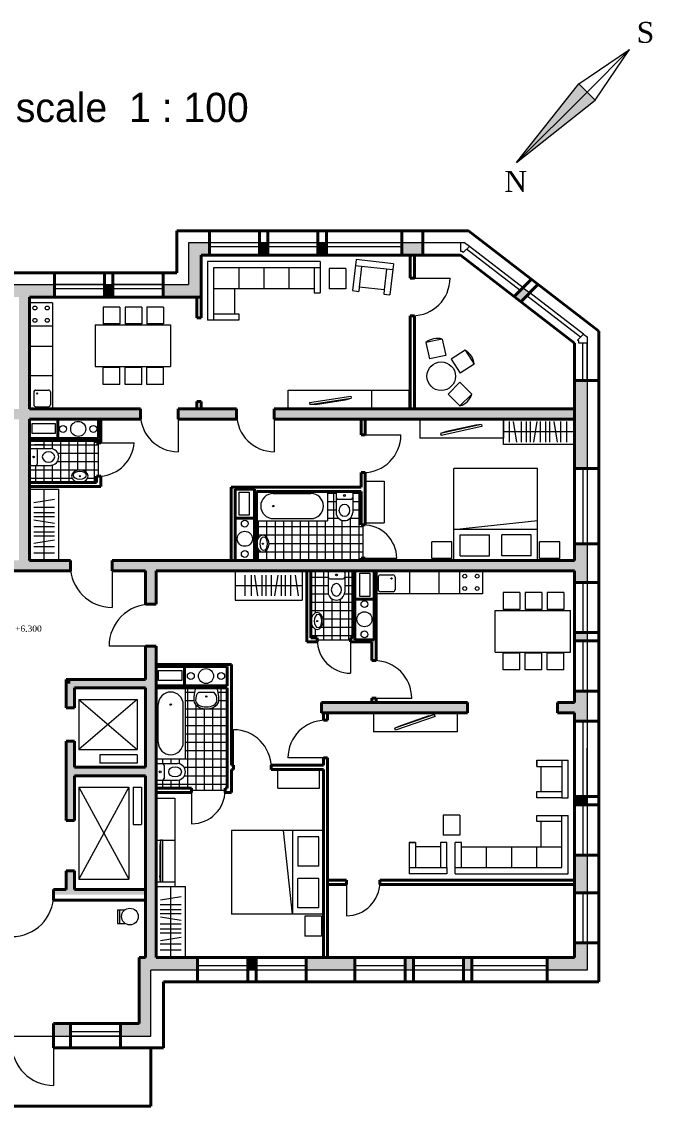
# Model space of a CAD drawing. Header units: millimetres. Extents: x 145836 to 266027, y 108786 to 206069.
# Drawn here: x 217978 to 233049, y 147151 to 173098 of the extents above; entities that cross this region are included whole.
import ezdxf

# ---------------------------------------------------------------- set-up
doc = ezdxf.new("R2010")
doc.units = ezdxf.units.MM
doc.layers.get('0').update_dxf_attribs({"color": 250})
doc.styles.get("Standard").update_dxf_attribs({"font": 'arial.ttf'})

msp = doc.modelspace()

# ---------------------------------------------------------------- hatches: boundary and pattern name
at = {"lineweight": 13}
for points in [[(229801, 169727), (231490, 171416), (231295, 171611)], [(231685, 171221), (231490, 171416), (229801, 169727)]]:
    msp.add_hatch(color=251, dxfattribs=at).paths.add_polyline_path(points)
at = {"lineweight": 20}
for points in [[(222265, 167511), (222465, 167511), (222465, 167711), (222458, 167711), (222458, 167811), (221965, 167811), (221965, 166811), (221358, 166811), (221358, 166711), (221358, 166511), (222265, 166511)], [(223858, 167811), (223658, 167811), (223658, 167711), (223658, 167511), (223858, 167511)], [(225265, 167811), (225058, 167811), (225058, 167711), (225058, 167511), (225265, 167511)], [(227565, 167811), (227065, 167811), (227065, 167711), (227065, 167511), (227565, 167511)], [(220158, 166811), (219958, 166811), (219958, 166711), (219958, 166511), (220158, 166511)], [(230119, 166613), (229960, 166735), (229748, 166523), (229907, 166400)], [(219140, 160086), (218040, 160086), (218040, 159961), (219140, 159961)], [(219140, 157361), (219040, 157361), (219040, 157261), (219140, 157261)], [(231490, 154561), (231390, 154561), (231190, 154561), (231190, 154361), (231490, 154361)], [(231490, 153161), (231390, 153161), (231190, 153161), (231190, 152261), (231490, 152261)], [(221065, 150411), (221065, 152211), (220940, 152211), (220940, 150711), (220785, 150711), (220785, 149131), (220340, 149131), (220340, 148831), (220785, 148831), (221065, 148831)], [(222180, 150711), (221190, 150711), (221190, 152211), (221065, 152211), (221065, 150411), (222180, 150411), (222180, 150511)], [(231490, 151061), (231390, 151061), (231190, 151061), (231190, 150711), (230540, 150711), (230540, 150411), (231490, 150411)], [(223580, 150711), (223380, 150711), (223380, 150411), (223580, 150411), (223580, 150511)], [(225940, 150711), (224780, 150711), (224780, 150411), (225940, 150411), (225940, 150511)], [(219140, 149131), (218740, 149131), (218740, 148831), (219140, 148831), (219140, 148931)]]:
    msp.add_hatch(color=256, dxfattribs=at).paths.add_polyline_path(points)
h = msp.add_hatch(color=256, dxfattribs=at)
h.paths.add_polyline_path([(218040, 166811), (217322, 166811), (217322, 166711), (217315, 166711), (217315, 166511), (217915, 166511), (217915, 163836), (217699, 163836), (217699, 163711), (218040, 163711)])
h.paths.add_polyline_path([(216122, 166811), (215922, 166811), (215922, 166711), (215922, 166511), (216122, 166511)])
h = msp.add_hatch(color=256, dxfattribs=at)
h.paths.add_polyline_path([(218765, 166711), (218758, 166711), (218758, 166811), (218040, 166811), (218040, 163711), (218381, 163711), (218381, 163836), (218165, 163836), (218165, 165011), (218165, 166511), (218765, 166511)])
h.paths.add_polyline_path([(218589, 163836), (218381, 163836), (218381, 163711), (218589, 163711)])
h.paths.add_polyline_path([(220815, 163836), (218589, 163836), (218589, 163711), (220815, 163711)])
h.paths.add_polyline_path([(220815, 163711), (218589, 163711), (218589, 163586), (220815, 163586)])
h.paths.add_polyline_path([(218589, 163711), (218381, 163711), (218381, 163586), (218589, 163586)])
h = msp.add_hatch(color=256, dxfattribs=at)
h.paths.add_polyline_path([(231490, 164511), (231390, 164511), (231190, 164511), (231190, 163711), (231490, 163711)])
h.paths.add_polyline_path([(231490, 163711), (231190, 163711), (231190, 163586), (231190, 162411), (231490, 162411)])
h.paths.add_polyline_path([(231190, 163711), (224015, 163711), (224015, 163586), (231190, 163586)])
h.paths.add_polyline_path([(231190, 163836), (224015, 163836), (224015, 163711), (231190, 163711)])
h.paths.add_polyline_path([(223115, 163836), (221715, 163836), (221715, 163711), (223115, 163711)])
h.paths.add_polyline_path([(223115, 163711), (221715, 163711), (221715, 163586), (223115, 163586)])
h = msp.add_hatch(color=256, dxfattribs=at)
h.paths.add_polyline_path([(218165, 163126), (218165, 163586), (218381, 163586), (218381, 163711), (218040, 163711), (218040, 160086), (219140, 160086), (219140, 160211), (218165, 160211), (218165, 161911), (218165, 162411), (218165, 162539, -0.017084), (218165, 162544), (218165, 162826, -0.017084), (218165, 162831)])
h.paths.add_polyline_path([(218040, 163711), (217699, 163711), (217699, 163586), (217915, 163586), (217915, 163126), (217915, 162831, -0.017084), (217915, 162826), (217915, 162544, -0.017084), (217915, 162539), (217915, 162076), (217915, 160211), (217565, 160211), (217215, 160211), (216315, 160211), (216315, 160086), (218040, 160086)])
h.paths.add_polyline_path([(218040, 160086), (216315, 160086), (216315, 159961), (217215, 159961), (218040, 159961)])
h.paths.add_polyline_path([(217699, 163711), (217491, 163711), (217491, 163586), (217699, 163586)])
h.paths.add_polyline_path([(217491, 163711), (215265, 163711), (215265, 163586), (217491, 163586)])
h.paths.add_polyline_path([(217491, 163836), (215265, 163836), (215265, 163711), (217491, 163711)])
h.paths.add_polyline_path([(217699, 163836), (217491, 163836), (217491, 163711), (217699, 163711)])
h = msp.add_hatch(color=256, dxfattribs=at)
h.paths.add_polyline_path([(231490, 160611), (231390, 160611), (231190, 160611), (231190, 160211), (223590, 160211), (220140, 160211), (220140, 160086), (231490, 160086)])
h.paths.add_polyline_path([(231490, 160086), (220140, 160086), (220140, 159961), (220940, 159961), (220940, 159161), (221190, 159161), (221190, 159211), (221190, 159961), (225353, 159961, -0.017084), (225357, 159961), (225640, 159961, -0.017084), (225644, 159961), (225890, 159961), (225940, 159961), (226450, 159961), (231190, 159961), (231190, 159686), (231490, 159686)])
h = msp.add_hatch(color=256, dxfattribs=at)
h.paths.add_polyline_path([(228636, 156811), (228236, 156811), (225140, 156811), (225140, 156561), (228636, 156561)])
h.paths.add_polyline_path([(231490, 157086), (231390, 157086), (231190, 157086), (231190, 156811), (230786, 156811), (230786, 156561), (231190, 156561), (231190, 156361), (231490, 156361)])
h.paths.add_polyline_path([(231490, 158486), (231390, 158486), (231190, 158486), (231190, 158286), (231490, 158286)])
h = msp.add_hatch(color=256, dxfattribs=at)
h.paths.add_polyline_path([(221065, 158161), (220940, 158161), (220940, 157361), (219290, 157361), (219190, 157361), (219140, 157361), (219140, 157261), (221065, 157261)])
h.paths.add_polyline_path([(221190, 158161), (221065, 158161), (221065, 157261), (221190, 157261)])
h = msp.add_hatch(color=256, dxfattribs=at)
h.paths.add_polyline_path([(221190, 155007, -0.017084), (221190, 155011), (221190, 155294, -0.017084), (221190, 155299), (221190, 156461), (221190, 157161), (221190, 157261), (221065, 157261), (221065, 152211), (221190, 152211)])
h.paths.add_polyline_path([(221065, 157261), (219140, 157261), (219140, 156686), (219240, 156686), (219240, 157161), (220940, 157161), (220940, 155671), (221065, 155671)])
h.paths.add_polyline_path([(219140, 157261), (219040, 157261), (219040, 156686), (219140, 156686)])
h = msp.add_hatch(color=256, dxfattribs=at)
h.paths.add_polyline_path([(221065, 155671), (220940, 155671), (220940, 155261), (219240, 155261), (219240, 155671), (219140, 155671), (219140, 153986), (219240, 153986), (219240, 155061), (220940, 155061), (220940, 152311), (220940, 152211), (221065, 152211)])
h.paths.add_polyline_path([(219140, 155671), (219040, 155671), (219040, 153986), (219140, 153986)])
h.paths.add_polyline_path([(219140, 155886), (219040, 155886), (219040, 155671), (219140, 155671)])
h.paths.add_polyline_path([(219240, 155886), (219140, 155886), (219140, 155671), (219240, 155671)])
h = msp.add_hatch(color=256, dxfattribs=at)
h.paths.add_polyline_path([(220940, 152336), (219240, 152336), (219240, 152786), (219140, 152786), (219140, 152211), (220940, 152211)])
h.paths.add_polyline_path([(219140, 152786), (219040, 152786), (219040, 152336), (218740, 152336), (218740, 152211), (219140, 152211)])
h = msp.add_hatch(color=256, dxfattribs=at)
h.paths.add_polyline_path([(228740, 150711), (228540, 150711), (228540, 150411), (228740, 150411), (228740, 150511)])
h.paths.add_polyline_path([(227340, 150711), (227140, 150711), (227140, 150411), (227340, 150411), (227340, 150511)])

# ---------------------------------------------------------------- linework, layer by layer
at = {"lineweight": 13}
for p, q in [((231295, 171611), (232504, 172430)), ((231685, 171221), (232504, 172430)), ((229801, 169727), (231295, 171611)), ((229801, 169727), (231685, 171221)), ((227315, 166964), (228215, 166964)), ((218715, 166376), (218165, 166376)), ((218715, 166376), (218715, 163836)), ((220324, 166270), (219924, 166270)), ((219924, 166270), (219924, 165870)), ((220324, 166270), (220324, 165870)), ((220847, 166270), (220447, 166270)), ((220447, 166270), (220447, 165870)), ((220847, 166270), (220847, 165870)), ((221370, 166270), (220970, 166270)), ((220970, 166270), (220970, 165870)), ((221370, 166270), (221370, 165870)), ((218165, 165826), (218715, 165826)), ((219733, 165846), (219733, 164846)), ((219733, 165846), (221533, 165846)), ((220324, 165870), (219924, 165870)), ((220847, 165870), (220447, 165870)), ((221370, 165870), (220970, 165870)), ((221533, 165846), (221533, 164846)), ((218165, 165333), (218715, 165333)), ((228029, 165505), (227638, 165422)), ((227638, 165422), (227721, 165030)), ((228029, 165505), (228112, 165113)), ((228112, 165113), (227721, 165030)), ((228576, 165240), (228239, 165024)), ((228239, 165024), (228455, 164688)), ((228576, 165240), (228792, 164904)), ((219733, 164846), (221533, 164846)), ((219924, 164422), (219924, 164822)), ((220324, 164822), (219924, 164822)), ((220324, 164422), (220324, 164822)), ((220447, 164422), (220447, 164822)), ((220847, 164822), (220447, 164822)), ((220847, 164422), (220847, 164822)), ((220970, 164422), (220970, 164822)), ((221370, 164822), (220970, 164822)), ((221370, 164422), (221370, 164822)), ((228792, 164904), (228455, 164688)), ((218165, 164636), (218715, 164636)), ((218315, 164286), (218619, 164286)), ((220324, 164422), (219924, 164422)), ((220847, 164422), (220447, 164422)), ((221370, 164422), (220970, 164422)), ((228452, 164474), (228170, 164191)), ((228735, 164191), (228452, 164474)), ((218265, 164236), (218265, 163936)), ((218665, 164240), (218665, 163936)), ((228453, 163908), (228170, 164191)), ((228735, 164191), (228453, 163908)), ((218315, 163886), (218615, 163886)), ((221715, 163711), (221715, 162811)), ((224015, 163711), (224015, 162811)), ((226140, 163211), (227040, 163211)), ((218165, 162976), (219815, 162976)), ((218515, 162885), (218515, 163076)), ((218715, 162879), (218715, 163076)), ((218915, 162076), (218915, 163076)), ((219115, 162076), (219115, 163076)), ((219315, 162372), (219315, 163076)), ((219515, 162326), (219515, 163076)), ((219715, 162076), (219715, 163076)), ((219815, 162226), (219815, 163026)), ((218842, 162776), (219815, 162776)), ((218315, 162076), (218315, 162485)), ((218515, 162076), (218515, 162485)), ((218715, 162076), (218715, 162491)), ((218833, 162576), (219815, 162576)), ((218165, 162376), (219815, 162376)), ((218165, 162176), (219176, 162176)), ((219554, 162176), (219765, 162176)), ((218441, 161976), (219865, 161976)), ((219315, 162076), (219315, 162081)), ((219515, 162076), (219515, 162127)), ((223590, 161861), (223590, 161161)), ((225290, 161861), (225290, 161161)), ((225490, 161811), (225290, 161811)), ((225440, 160211), (225440, 161861)), ((226090, 161811), (225890, 161811)), ((226040, 160211), (226040, 161861)), ((225490, 161611), (225290, 161611)), ((225490, 161411), (225290, 161411)), ((226090, 161611), (225890, 161611)), ((226090, 161411), (225890, 161411)), ((223640, 160761), (223640, 161161)), ((223840, 160761), (223840, 161161)), ((224040, 160211), (224040, 161161)), ((224240, 160211), (224240, 161161)), ((224440, 160211), (224440, 161161)), ((224640, 160211), (224640, 161161)), ((224840, 160211), (224840, 161161)), ((225040, 160211), (225040, 161161)), ((225240, 160211), (225240, 161161)), ((225558, 161211), (225290, 161211)), ((225640, 160211), (225640, 161168)), ((226090, 161211), (225822, 161211)), ((225840, 160211), (225840, 161230)), ((226140, 161011), (223590, 161011)), ((226140, 160261), (226140, 161061)), ((226140, 160811), (223590, 160811)), ((226140, 160611), (223890, 160611)), ((226140, 160411), (223590, 160411)), ((223640, 160211), (223640, 160462)), ((223840, 160211), (223840, 160462)), ((220140, 160086), (220140, 159086)), ((224990, 159961), (224990, 158950)), ((225190, 159961), (225190, 158311)), ((225790, 159961), (225790, 158311)), ((226850, 159861), (226550, 159861)), ((227250, 159961), (227250, 159411)), ((227946, 159961), (227946, 159411)), ((228440, 159961), (228440, 159411)), ((228440, 159961), (228440, 159411)), ((228440, 159961), (228440, 159411)), ((228990, 159961), (228990, 159411)), ((224890, 159811), (225299, 159811)), ((224890, 159611), (225299, 159611)), ((225699, 159811), (225890, 159811)), ((225699, 159611), (225890, 159611)), ((226500, 159811), (226500, 159511)), ((226900, 159811), (226900, 159507)), ((231290, 159686), (231390, 159686)), ((231390, 159686), (231490, 159686)), ((224890, 159411), (225305, 159411)), ((225692, 159411), (225890, 159411)), ((228990, 159411), (226450, 159411)), ((226854, 159461), (226550, 159461)), ((229886, 159439), (229486, 159439)), ((229486, 159439), (229486, 159039)), ((229886, 159439), (229886, 159039)), ((230410, 159439), (230010, 159439)), ((230010, 159439), (230010, 159039)), ((230410, 159439), (230410, 159039)), ((230933, 159439), (230533, 159439)), ((230533, 159439), (230533, 159039)), ((230933, 159439), (230933, 159039)), ((224890, 159211), (225890, 159211)), ((225390, 159294), (225390, 158311)), ((225590, 159284), (225590, 158311)), ((224890, 159011), (225890, 159011)), ((224890, 158811), (224895, 158811)), ((225185, 158811), (225890, 158811)), ((229295, 158014), (229295, 159014)), ((229295, 159014), (231095, 159014)), ((229886, 159039), (229486, 159039)), ((230410, 159039), (230010, 159039)), ((230933, 159039), (230533, 159039)), ((231095, 158014), (231095, 159014)), ((224890, 158611), (224941, 158611)), ((224990, 158573), (224990, 158361)), ((225139, 158611), (225890, 158611)), ((224890, 158411), (225890, 158411)), ((225040, 158311), (225840, 158311)), ((221065, 158161), (220065, 158161)), ((229295, 158014), (231095, 158014)), ((229486, 157590), (229486, 157990)), ((229886, 157990), (229486, 157990)), ((229886, 157590), (229886, 157990)), ((230010, 157590), (230010, 157990)), ((230410, 157990), (230010, 157990)), ((230410, 157590), (230410, 157990)), ((230533, 157590), (230533, 157990)), ((230933, 157990), (230533, 157990)), ((230933, 157590), (230933, 157990)), ((229886, 157590), (229486, 157590)), ((230410, 157590), (230010, 157590)), ((230933, 157590), (230533, 157590)), ((221890, 157061), (222109, 157061)), ((221940, 157161), (221940, 155910)), ((222671, 157061), (222890, 157061)), ((222740, 157161), (222740, 154711)), ((221890, 156861), (222090, 156861)), ((222140, 156751), (222140, 154711)), ((222690, 156861), (222890, 156861)), ((226400, 156913), (227300, 156913)), ((221890, 156661), (222890, 156661)), ((221890, 156461), (222890, 156461)), ((222340, 156664), (222340, 154711)), ((222540, 156688), (222540, 154711)), ((221890, 156261), (222890, 156261)), ((221890, 156061), (222890, 156061)), ((223041, 155261), (223041, 156161)), ((221890, 155861), (222890, 155861)), ((221940, 155910), (221940, 154761)), ((221190, 155461), (222890, 155461)), ((221340, 155461), (221340, 155353)), ((221540, 155461), (221540, 155353)), ((221740, 155461), (221740, 155347)), ((221890, 155661), (222890, 155661)), ((225240, 155486), (224340, 155486)), ((221858, 155261), (222890, 155261)), ((221340, 154953), (221340, 154761)), ((221540, 154953), (221540, 154761)), ((221740, 154959), (221740, 154761)), ((221867, 155061), (222890, 155061)), ((221190, 154861), (222890, 154861)), ((222039, 154711), (222839, 154711)), ((220267, 151854), (220449, 151854)), ((220267, 151854), (220267, 151528)), ((220313, 151854), (220313, 151528)), ((220267, 151528), (220449, 151528)), ((228540, 150611), (228540, 150511)), ((228540, 150511), (228540, 150411)), ((231490, 150411), (221065, 150411)), ((218740, 148651), (218740, 147651))]:
    msp.add_line(p, q, dxfattribs=at)
at = {"lineweight": 20}
for p, q in [((231490, 171416), (232504, 172430)), ((231685, 171221), (231295, 171611)), ((229801, 169727), (231490, 171416)), ((221965, 167811), (221965, 166811)), ((228563, 167811), (221965, 167811)), ((228563, 167811), (228465, 167811)), ((228563, 167811), (228465, 167811)), ((228563, 167811), (228465, 167811)), ((228465, 167811), (228465, 167611)), ((228536, 167582), (228677, 167724)), ((228677, 167724), (228563, 167811)), ((222415, 167361), (222415, 165961)), ((225115, 167361), (222415, 167361)), ((225115, 167361), (225115, 166611)), ((225968, 167409), (225884, 166664)), ((226862, 167309), (225968, 167409)), ((228465, 167611), (228498, 167611)), ((228498, 167611), (228536, 167582)), ((222565, 167211), (222565, 166711)), ((223165, 167211), (222565, 167211)), ((223165, 167211), (223165, 166711)), ((223765, 167211), (223165, 167211)), ((223765, 167211), (223765, 166711)), ((224365, 167211), (223765, 167211)), ((224365, 167211), (224365, 166711)), ((224965, 167211), (224365, 167211)), ((224965, 167211), (224965, 166711)), ((225115, 167211), (224965, 167211)), ((225724, 167191), (225324, 167191)), ((225324, 167191), (225324, 166711)), ((225724, 167191), (225724, 166711)), ((226696, 167177), (225951, 167260)), ((226100, 167243), (226045, 166746)), ((226696, 167177), (226641, 166680)), ((226845, 167160), (226696, 167177)), ((226862, 167309), (226779, 166564)), ((215495, 166811), (221965, 166811)), ((223165, 166711), (222565, 166711)), ((222565, 166711), (222565, 165961)), ((223065, 166711), (223065, 166111)), ((223765, 166711), (223165, 166711)), ((224365, 166711), (223765, 166711)), ((224965, 166711), (224365, 166711)), ((224965, 166711), (224965, 166611)), ((224965, 166611), (225115, 166611)), ((225724, 166711), (225324, 166711)), ((225884, 166664), (226033, 166647)), ((226045, 166746), (226033, 166647)), ((226641, 166680), (226045, 166746)), ((226641, 166680), (226630, 166580)), ((226630, 166580), (226779, 166564)), ((229819, 166593), (229960, 166735)), ((229960, 166735), (230119, 166613)), ((229977, 166471), (230119, 166613)), ((222565, 166111), (223065, 166111)), ((223065, 166111), (223165, 166111)), ((223165, 166111), (223165, 165961)), ((223165, 165961), (222415, 165961)), ((231261, 165482), (231402, 165624)), ((231402, 165624), (231490, 165556)), ((231490, 165556), (231490, 157586)), ((231490, 165556), (231490, 165411)), ((231490, 165556), (231490, 165411)), ((231490, 165556), (231490, 165411)), ((231290, 165460), (231261, 165482)), ((231290, 165411), (231290, 165460)), ((231490, 165411), (231290, 165411)), ((224349, 163836), (224349, 164286)), ((224349, 164286), (227242, 164286)), ((226349, 163836), (226349, 164286)), ((227242, 163836), (227242, 164286)), ((224855, 163986), (225843, 164142)), ((224855, 163986), (224863, 163937)), ((224863, 163937), (225851, 164093)), ((224999, 163944), (225708, 164055)), ((225708, 164055), (225851, 164093)), ((225843, 164142), (225851, 164093)), ((224999, 163944), (224863, 163937)), ((218225, 163249), (218225, 163489)), ((218225, 163489), (218776, 163489)), ((218776, 163489), (218776, 163249)), ((227490, 163586), (227490, 163136)), ((228967, 163464), (227991, 163247)), ((228967, 163464), (228832, 163449)), ((228967, 163464), (228978, 163416)), ((229490, 162986), (229490, 163586)), ((229490, 163586), (229490, 163136)), ((229636, 163036), (229636, 163536)), ((229808, 163040), (229729, 163533)), ((229920, 163036), (229920, 163536)), ((230043, 163036), (230043, 163536)), ((230138, 163036), (230138, 163536)), ((230217, 163040), (230298, 163533)), ((230381, 163036), (230381, 163536)), ((230505, 163036), (230505, 163536)), ((230599, 163036), (230599, 163536)), ((230781, 163040), (230701, 163533)), ((230860, 163036), (230860, 163536)), ((231009, 163286), (231009, 163536)), ((218776, 163249), (218225, 163249)), ((228132, 163293), (227991, 163247)), ((227991, 163247), (228002, 163198)), ((228978, 163416), (228002, 163198)), ((228832, 163449), (228132, 163293)), ((231190, 163286), (229490, 163286)), ((231009, 163036), (231009, 163286)), ((218527, 162976), (218287, 162976)), ((219815, 163026), (220415, 163026)), ((219865, 163026), (220665, 163026)), ((228490, 163136), (227490, 163136)), ((229490, 163136), (228490, 163136)), ((231190, 162986), (229490, 162986)), ((218203, 162885), (218674, 162885)), ((218356, 162529), (218356, 162841)), ((218203, 162485), (218674, 162485)), ((230307, 162411), (228307, 162411)), ((228307, 160211), (228307, 162411)), ((230307, 160211), (230307, 162411)), ((218165, 160211), (218165, 161911)), ((218165, 161911), (218515, 161911)), ((218515, 160211), (218515, 161911)), ((218515, 161911), (218865, 161911)), ((218865, 160211), (218865, 161911)), ((226190, 162110), (226640, 162110)), ((226640, 162110), (226640, 161110)), ((218268, 161593), (218762, 161673)), ((223178, 161295), (223178, 161846)), ((223178, 161846), (223418, 161846)), ((223418, 161846), (223418, 161295)), ((223990, 161811), (224890, 161811)), ((225490, 161824), (225490, 161353)), ((225846, 161670), (225534, 161670)), ((225890, 161824), (225890, 161353)), ((218265, 161482), (218765, 161482)), ((218265, 161358), (218765, 161358)), ((218265, 161264), (218765, 161264)), ((218268, 161184), (218762, 161103)), ((223418, 161295), (223178, 161295)), ((223590, 161161), (225290, 161161)), ((223990, 161211), (224890, 161211)), ((228307, 160949), (230307, 161165)), ((218265, 161020), (218765, 161020)), ((218265, 160896), (218765, 160896)), ((226190, 161110), (226640, 161110)), ((230307, 160949), (228307, 160949)), ((218265, 160802), (218765, 160802)), ((218268, 160621), (218762, 160700)), ((223540, 160721), (223540, 160211)), ((223590, 160671), (223590, 160211)), ((228257, 160657), (227777, 160657)), ((227777, 160257), (227777, 160657)), ((228257, 160257), (228257, 160657)), ((228457, 160323), (228457, 160823)), ((228457, 160823), (229157, 160823)), ((229157, 160323), (229157, 160823)), ((230157, 160823), (229457, 160823)), ((229457, 160323), (229457, 160823)), ((230157, 160323), (230157, 160823)), ((230837, 160657), (230357, 160657)), ((230357, 160257), (230357, 160657)), ((230837, 160257), (230837, 160657)), ((218265, 160541), (218765, 160541)), ((218265, 160392), (218515, 160392)), ((218515, 160392), (218765, 160392)), ((218165, 160211), (218515, 160211)), ((218515, 160211), (218865, 160211)), ((223590, 160211), (225290, 160211)), ((223590, 160211), (225290, 160211)), ((226140, 160261), (226940, 160261)), ((228257, 160257), (227777, 160257)), ((228457, 160323), (229157, 160323)), ((230157, 160323), (229457, 160323)), ((230837, 160257), (230357, 160257)), ((223078, 159961), (223078, 159261)), ((223309, 159861), (223309, 159611)), ((223458, 159861), (223458, 159361)), ((223538, 159858), (223617, 159365)), ((223719, 159861), (223719, 159361)), ((223813, 159861), (223813, 159361)), ((223937, 159861), (223937, 159361)), ((224101, 159858), (224020, 159365)), ((224181, 159861), (224181, 159361)), ((224275, 159861), (224275, 159361)), ((224399, 159861), (224399, 159361)), ((224510, 159858), (224589, 159365)), ((224678, 159961), (224678, 159261)), ((225299, 159924), (225299, 159453)), ((225699, 159924), (225699, 159453)), ((226062, 159351), (226062, 159902)), ((226062, 159902), (226302, 159902)), ((226302, 159902), (226302, 159351)), ((223078, 159611), (224678, 159611)), ((223309, 159611), (223309, 159361)), ((225342, 159770), (225655, 159770)), ((231490, 159686), (231290, 159686)), ((226302, 159351), (226062, 159351)), ((221190, 159161), (221190, 159211)), ((223078, 159261), (224678, 159261)), ((225840, 158311), (225840, 157511)), ((231490, 158486), (231290, 158486)), ((231290, 158486), (231490, 158486)), ((231490, 158286), (231290, 158286)), ((231490, 158286), (231290, 158286)), ((231490, 158486), (231490, 158286)), ((221190, 157461), (221190, 158161)), ((221190, 157411), (221190, 158161)), ((221190, 157724), (221700, 157724)), ((221250, 157336), (221250, 157576)), ((221250, 157576), (221801, 157576)), ((221801, 157576), (221801, 157336)), ((231490, 157586), (231490, 150411)), ((221801, 157336), (221250, 157336)), ((221890, 155461), (221890, 157161)), ((222210, 157061), (222570, 157061)), ((219340, 156886), (219340, 155686)), ((219340, 156886), (220740, 156886)), ((219340, 156886), (220740, 155686)), ((220740, 156886), (219340, 155686)), ((220740, 156886), (220740, 155686)), ((221240, 155861), (221240, 156761)), ((221840, 155861), (221840, 156761)), ((226386, 156561), (226386, 156111)), ((227841, 156527), (226898, 156195)), ((227857, 156480), (226914, 156147)), ((227708, 156496), (227032, 156257)), ((227708, 156496), (227841, 156527)), ((227857, 156480), (227841, 156527)), ((228386, 156561), (228386, 156111)), ((227032, 156257), (226898, 156195)), ((228386, 156111), (226386, 156111)), ((226914, 156147), (226898, 156195)), ((219340, 155686), (220740, 155686)), ((220740, 155561), (219844, 155561)), ((219844, 155561), (219844, 155361)), ((220740, 155561), (220740, 155461)), ((220740, 155461), (220740, 155361)), ((230290, 155282), (230290, 155432)), ((230290, 155432), (230890, 155432)), ((230290, 155432), (230290, 155282)), ((230890, 155432), (230890, 154532)), ((230890, 155432), (231040, 155432)), ((231040, 154532), (231040, 155432)), ((220740, 155361), (219844, 155361)), ((221228, 155353), (221699, 155353)), ((221381, 155309), (221381, 154997)), ((224099, 154761), (224099, 155211)), ((225099, 154761), (225099, 155211)), ((230290, 155282), (230890, 155282)), ((230391, 154682), (230391, 155282)), ((221228, 154953), (221699, 154953)), ((219340, 154786), (219340, 152586)), ((219340, 154786), (220540, 154786)), ((219340, 154786), (220540, 152586)), ((220540, 154786), (219340, 152586)), ((220540, 154786), (220540, 152586)), ((220640, 154786), (220740, 154786)), ((220640, 154786), (220640, 153891)), ((220740, 154786), (220840, 154786)), ((220840, 154786), (220840, 153891)), ((221190, 154761), (221640, 154761)), ((222039, 154711), (222039, 153911)), ((224099, 154761), (225099, 154761)), ((230290, 154532), (230290, 154682)), ((230290, 154682), (230890, 154682)), ((221190, 154520), (221640, 154520)), ((221640, 154520), (221640, 152411)), ((230890, 154532), (230290, 154532)), ((230890, 154532), (231040, 154532)), ((231490, 154361), (231290, 154361)), ((231490, 154361), (231290, 154361)), ((220640, 153891), (220840, 153891)), ((228452, 154115), (228052, 154115)), ((228052, 154115), (228052, 153635)), ((228452, 154115), (228452, 153635)), ((230290, 153961), (230290, 154111)), ((230290, 154111), (231040, 154111)), ((230390, 153961), (230290, 153961)), ((230390, 153361), (230390, 153961)), ((230890, 153961), (230390, 153961)), ((230890, 153361), (230890, 154111)), ((231040, 152711), (231040, 154111)), ((225190, 153750), (222990, 153750)), ((222990, 153750), (222990, 151750)), ((224452, 151750), (224237, 153750)), ((224452, 153750), (224452, 151750)), ((228452, 153635), (228052, 153635)), ((221190, 153520), (221640, 153520)), ((221291, 153516), (221277, 153381)), ((221277, 153381), (221277, 152664)), ((221341, 153516), (221291, 153516)), ((221291, 153516), (221291, 152516)), ((221341, 153516), (221341, 152516)), ((221341, 153516), (221341, 152516)), ((225078, 153600), (224578, 153600)), ((224578, 153600), (224578, 152900)), ((225078, 152900), (225078, 153600)), ((227391, 153461), (227241, 153461)), ((227241, 153461), (227241, 152861)), ((227241, 153461), (227391, 153461)), ((227391, 153461), (227391, 152861)), ((227991, 153361), (227391, 153361)), ((228141, 153461), (227991, 153461)), ((227991, 153461), (227991, 152861)), ((228141, 152861), (228141, 153461)), ((228340, 152711), (228340, 153461)), ((228490, 153461), (228340, 153461)), ((228490, 153361), (228490, 153461)), ((228490, 152861), (228490, 153361)), ((228490, 153361), (229090, 153361)), ((229090, 152861), (229090, 153361)), ((229090, 153361), (229690, 153361)), ((229690, 152861), (229690, 153361)), ((229690, 153361), (230290, 153361)), ((230290, 152861), (230290, 153361)), ((230290, 153361), (230890, 153361)), ((230890, 152861), (230890, 153361)), ((225078, 152900), (224578, 152900)), ((227241, 152861), (228141, 152861)), ((227241, 152861), (227241, 152711)), ((228141, 152861), (228141, 152711)), ((228340, 152861), (228490, 152861)), ((228490, 152861), (229090, 152861)), ((229090, 152861), (229690, 152861)), ((229690, 152861), (230290, 152861)), ((230290, 152861), (230890, 152861)), ((219340, 152586), (220540, 152586)), ((221291, 152516), (221277, 152664)), ((224578, 151900), (224578, 152600)), ((225078, 152600), (224578, 152600)), ((225078, 151900), (225078, 152600)), ((228141, 152711), (227241, 152711)), ((228340, 152711), (231040, 152711)), ((221190, 152520), (221640, 152520)), ((221190, 152411), (221540, 152411)), ((221341, 152516), (221291, 152516)), ((221540, 150711), (221540, 152411)), ((221540, 152411), (221890, 152411)), ((221890, 150711), (221890, 152411)), ((225740, 152511), (225740, 151711)), ((221293, 152093), (221787, 152173)), ((221290, 151982), (221790, 151982)), ((221290, 151858), (221790, 151858)), ((225078, 151900), (224578, 151900)), ((221290, 151764), (221790, 151764)), ((221293, 151684), (221787, 151603)), ((225190, 151750), (222990, 151750)), ((225145, 151700), (224745, 151700)), ((224745, 151700), (224745, 151220)), ((225145, 151700), (225145, 151220)), ((221290, 151520), (221790, 151520)), ((221290, 151396), (221790, 151396)), ((221290, 151302), (221790, 151302)), ((221290, 151041), (221790, 151041)), ((221293, 151121), (221787, 151200)), ((225145, 151220), (224745, 151220)), ((221290, 150892), (221540, 150892)), ((221540, 150892), (221790, 150892)), ((227140, 150411), (227140, 150611)), ((227140, 150411), (227140, 150611)), ((227340, 150411), (227340, 150611)), ((227340, 150611), (227340, 150411)), ((228540, 150411), (228540, 150611)), ((228740, 150611), (228740, 150411)), ((228740, 150611), (228740, 150411)), ((221065, 148831), (221065, 150411)), ((227340, 150411), (227140, 150411)), ((228740, 150411), (228540, 150411)), ((214390, 148831), (220785, 148831)), ((220785, 148831), (221065, 148831))]:
    msp.add_line(p, q, dxfattribs=at)
at = {"lineweight": 40}
for p, q in [((228655, 168091), (221685, 168091)), ((221685, 168091), (221685, 167091)), ((222465, 167511), (222465, 168091)), ((223658, 168091), (223658, 167511)), ((223858, 167511), (223858, 168091)), ((225058, 168091), (225058, 167511)), ((225265, 167511), (225265, 168091)), ((227065, 167511), (227065, 168091)), ((227565, 167511), (227565, 168091)), ((228655, 168091), (231770, 165691)), ((222265, 166511), (222265, 167511)), ((228465, 167511), (222265, 167511)), ((227265, 166964), (227265, 167511)), ((227365, 166964), (227365, 167511)), ((231190, 165411), (228465, 167511)), ((221685, 167091), (214395, 167091)), ((218765, 166511), (218765, 167091)), ((219958, 167091), (219958, 166511)), ((220158, 166511), (220158, 167091)), ((221358, 167091), (221358, 166511)), ((227365, 166964), (227265, 166964)), ((229748, 166523), (230158, 166933)), ((229907, 166400), (230317, 166811)), ((218165, 165011), (218165, 166511)), ((222265, 166511), (218165, 166511)), ((222165, 166011), (222165, 166511)), ((222265, 166011), (222265, 166511)), ((227265, 163836), (227265, 166064)), ((227365, 166064), (227265, 166064)), ((227365, 163836), (227365, 166064)), ((222165, 166011), (222265, 166011)), ((231770, 159961), (231770, 165691)), ((231190, 163586), (231190, 165411)), ((218165, 163836), (218165, 165011)), ((231190, 164511), (231770, 164511)), ((222165, 163836), (222165, 164011)), ((222165, 164011), (222265, 164011)), ((222265, 163836), (222265, 164011)), ((218165, 163836), (220815, 163836)), ((220815, 163586), (220815, 163836)), ((221715, 163836), (223115, 163836)), ((221715, 163586), (221715, 163836)), ((223115, 163586), (223115, 163836)), ((224015, 163836), (231190, 163836)), ((224015, 163586), (224015, 163836)), ((218165, 163126), (218165, 163586)), ((218165, 163586), (219815, 163586)), ((218165, 163586), (220815, 163586)), ((218841, 163586), (218841, 163126)), ((219815, 163586), (219815, 163126)), ((219865, 163076), (219865, 163586)), ((219865, 163026), (219865, 163586)), ((221715, 163586), (223115, 163586)), ((224015, 163586), (231190, 163586)), ((226090, 163586), (226090, 163211)), ((226190, 163211), (226190, 163586)), ((231190, 160211), (231190, 163586)), ((226190, 163211), (226090, 163211)), ((218165, 162076), (218165, 163126)), ((218165, 163126), (219815, 163126)), ((218165, 163076), (219865, 163076)), ((219765, 163026), (219765, 163076)), ((219865, 163026), (219765, 163026)), ((218165, 160211), (218165, 162411)), ((219765, 162076), (219765, 162226)), ((219765, 162226), (219865, 162226)), ((219865, 161976), (219865, 162226)), ((226090, 162311), (226090, 161961)), ((226190, 162311), (226090, 162311)), ((226190, 161061), (226190, 162311)), ((231190, 162411), (231770, 162411)), ((218165, 162076), (219765, 162076)), ((218165, 161976), (219865, 161976)), ((222980, 161961), (223590, 161961)), ((222980, 161961), (222980, 160211)), ((222980, 161961), (222980, 161561)), ((222980, 161961), (226090, 161961)), ((223080, 160211), (223080, 161911)), ((223080, 161911), (223540, 161911)), ((223080, 160910), (223080, 161911)), ((223540, 160211), (223540, 161911)), ((226090, 161961), (225990, 161961)), ((223590, 161861), (223590, 160961)), ((223590, 161861), (223590, 160961)), ((223590, 161861), (226090, 161861)), ((226090, 161861), (226090, 161061)), ((226090, 161561), (226090, 161061)), ((223080, 161218), (223540, 161218)), ((223590, 160961), (223590, 160211)), ((223590, 160961), (223590, 160211)), ((226090, 161061), (226190, 161061)), ((223590, 160671), (223590, 160211)), ((231190, 160611), (231770, 160611)), ((218165, 160211), (219140, 160211)), ((219140, 159961), (219140, 160211)), ((220140, 160211), (223590, 160211)), ((220140, 159961), (220140, 160211)), ((223590, 160211), (231190, 160211)), ((223590, 160211), (226090, 160211)), ((226090, 160261), (226090, 160211)), ((226090, 160261), (226190, 160261)), ((226090, 160261), (226090, 160211)), ((226190, 160211), (226190, 160261)), ((217215, 159961), (219140, 159961)), ((220140, 159961), (220940, 159961)), ((220940, 159161), (220940, 159961)), ((221190, 159961), (225840, 159961)), ((221190, 159961), (221190, 159161)), ((224790, 159961), (224790, 158261)), ((224790, 159961), (225890, 159961)), ((224890, 159961), (225190, 159961)), ((224890, 159961), (224890, 158361)), ((225190, 159961), (225940, 159961)), ((225890, 159961), (225890, 158361)), ((225890, 159961), (225890, 158361)), ((225940, 159961), (226450, 159961)), ((225940, 159961), (225940, 158311)), ((225940, 159961), (225940, 158311)), ((226400, 159961), (226400, 158311)), ((226450, 159961), (231190, 159961)), ((226450, 159961), (226450, 158261)), ((231190, 159961), (231190, 157586)), ((231770, 159961), (231770, 157586)), ((231190, 159686), (231770, 159686)), ((220940, 159154), (220940, 159161)), ((220940, 159161), (221190, 159161)), ((226400, 159285), (225940, 159285)), ((224890, 158361), (225040, 158361)), ((225040, 158361), (225040, 158261)), ((225840, 158361), (225890, 158361)), ((225840, 158361), (225840, 158261)), ((226400, 158311), (225940, 158311)), ((231190, 158486), (231770, 158486)), ((231770, 158286), (231190, 158286)), ((220940, 157361), (220940, 158161)), ((220940, 158161), (221190, 158161)), ((221190, 158161), (221190, 156701)), ((224790, 158261), (225040, 158261)), ((225840, 158261), (225890, 158261)), ((225890, 158261), (226350, 158261)), ((226350, 158261), (226350, 157813)), ((226450, 158261), (226450, 157813)), ((226350, 157813), (226450, 157813)), ((221190, 157724), (222990, 157724)), ((221190, 157674), (222740, 157674)), ((221190, 157674), (222890, 157674)), ((221866, 157674), (221866, 157214)), ((222890, 157674), (222890, 157214)), ((222990, 157724), (222990, 155311)), ((231190, 157586), (231190, 156811)), ((231770, 157586), (231770, 150131)), ((219040, 157361), (219040, 156686)), ((219040, 157361), (220940, 157361)), ((219290, 157361), (219190, 157361)), ((220940, 157361), (219290, 157361)), ((219240, 157161), (219240, 156686)), ((219240, 157161), (220940, 157161)), ((220940, 155261), (220940, 157161)), ((222690, 157214), (221190, 157214)), ((221190, 157214), (222890, 157214)), ((221190, 155951), (221190, 157161)), ((221190, 157161), (222890, 157161)), ((221190, 157161), (222890, 157161)), ((222890, 157161), (222890, 154761)), ((222890, 157161), (222890, 154761)), ((231190, 157086), (231770, 157086)), ((225140, 156811), (228236, 156811)), ((225140, 156811), (225140, 156561)), ((226350, 156913), (226350, 156811)), ((226350, 156913), (226450, 156913)), ((226450, 156913), (226450, 156811)), ((228236, 156811), (228636, 156811)), ((228636, 156811), (228636, 156561)), ((230786, 156811), (231190, 156811)), ((230786, 156811), (230786, 156561)), ((219240, 156686), (219040, 156686)), ((221190, 156461), (221190, 150711)), ((228636, 156561), (225140, 156561)), ((225190, 156561), (225190, 156386)), ((225290, 156561), (225290, 156386)), ((231190, 156561), (230786, 156561)), ((231190, 156561), (231190, 150711)), ((225190, 156386), (225290, 156386)), ((231190, 156361), (231770, 156361)), ((219040, 155886), (219040, 153986)), ((219240, 155886), (219040, 155886)), ((219240, 155886), (219240, 155261)), ((225190, 155486), (225190, 155311)), ((225190, 155486), (225290, 155486)), ((225290, 155486), (225290, 150711)), ((219240, 155261), (220940, 155261)), ((222990, 155311), (223041, 155311)), ((222990, 155211), (223041, 155211)), ((222990, 155211), (222990, 154661)), ((223041, 155311), (223041, 155211)), ((223941, 155311), (225190, 155311)), ((223941, 155311), (223941, 155211)), ((223941, 155211), (225190, 155211)), ((225190, 155211), (225190, 150711)), ((219240, 155061), (219240, 153986)), ((219240, 155061), (220940, 155061)), ((220940, 152311), (220940, 155061)), ((221190, 154761), (222039, 154761)), ((221190, 154761), (222039, 154761)), ((221190, 154661), (222039, 154661)), ((222039, 154761), (222039, 154661)), ((222839, 154761), (222890, 154761)), ((222839, 154761), (222839, 154661)), ((222839, 154761), (222890, 154761)), ((222839, 154661), (222990, 154661)), ((231190, 154561), (231770, 154561)), ((231770, 154361), (231190, 154361)), ((219040, 153986), (219240, 153986)), ((220940, 150711), (220940, 153111)), ((231190, 153161), (231770, 153161)), ((219040, 152786), (219040, 152336)), ((219040, 152786), (219240, 152786)), ((219240, 152786), (219240, 152336)), ((218740, 152086), (218740, 152336)), ((218740, 152336), (219040, 152336)), ((219240, 152336), (220940, 152336)), ((225290, 152561), (225740, 152561)), ((225290, 152461), (225740, 152461)), ((225740, 152461), (225740, 152561)), ((226540, 152561), (231190, 152561)), ((226540, 152461), (226540, 152561)), ((226540, 152461), (231190, 152461)), ((220940, 152086), (218740, 152086)), ((231770, 152261), (231190, 152261)), ((231770, 152261), (231190, 152261)), ((231190, 151061), (231770, 151061)), ((220940, 150711), (220785, 150711)), ((220785, 149131), (220785, 150711)), ((231190, 150711), (221190, 150711)), ((222180, 150711), (222180, 150131)), ((223380, 150131), (223380, 150711)), ((223580, 150711), (223580, 150131)), ((224780, 150131), (224780, 150711)), ((225940, 150711), (225940, 150131)), ((227140, 150131), (227140, 150711)), ((227340, 150711), (227340, 150131)), ((228540, 150131), (228540, 150711)), ((228740, 150711), (228740, 150131)), ((230540, 150131), (230540, 150711)), ((224710, 150131), (221365, 150131)), ((221365, 150131), (221365, 148551)), ((224710, 150131), (231770, 150131)), ((218740, 149131), (220785, 149131)), ((218740, 148551), (218740, 149131)), ((219140, 148551), (219140, 149131)), ((220340, 148551), (220340, 149131)), ((218740, 148551), (221190, 148551)), ((220785, 148551), (221365, 148551)), ((221065, 148551), (221065, 147151)), ((214390, 147151), (221065, 147151))]:
    msp.add_line(p, q, dxfattribs=at)
at = {"color": 252, "lineweight": 13}
for p, q in [((223658, 167811), (222458, 167811)), ((223658, 167711), (222458, 167711)), ((225058, 167811), (223858, 167811)), ((225058, 167711), (223858, 167711)), ((225058, 167711), (225058, 167811)), ((227065, 167811), (225265, 167811)), ((225265, 167811), (225265, 167711)), ((227065, 167711), (225265, 167711)), ((227065, 167711), (227065, 167811)), ((228465, 167811), (227565, 167811)), ((228465, 167811), (228465, 167711)), ((229890, 166664), (228606, 167653)), ((229960, 166735), (228677, 167724)), ((219958, 166811), (218758, 166811)), ((219958, 166711), (218758, 166711)), ((221358, 166811), (220158, 166811)), ((221358, 166711), (220158, 166711)), ((221358, 166711), (221358, 166811)), ((231402, 165624), (230119, 166613)), ((231331, 165553), (230048, 166542)), ((231390, 164511), (231390, 165411)), ((231490, 165411), (231390, 165411)), ((231490, 164511), (231490, 165411)), ((231490, 164511), (231390, 164511)), ((231390, 162411), (231490, 162411)), ((231390, 162411), (231390, 160611)), ((231490, 162411), (231490, 160611)), ((231490, 162411), (231490, 160611)), ((231490, 160611), (231390, 160611)), ((231490, 160611), (231390, 160611)), ((231390, 159686), (231390, 158486)), ((231490, 159686), (231490, 158486)), ((231390, 158286), (231390, 157086)), ((231490, 158286), (231490, 157086)), ((231390, 156361), (231490, 156361)), ((231390, 156361), (231390, 154561)), ((231490, 156361), (231490, 154561)), ((231490, 154521), (231490, 155721)), ((231490, 154561), (231390, 154561)), ((231390, 154361), (231390, 153161)), ((231490, 154361), (231490, 153161)), ((231390, 152261), (231490, 152261)), ((231390, 152261), (231390, 151061)), ((231490, 152261), (231490, 151061)), ((231490, 151061), (231390, 151061)), ((223380, 150511), (222180, 150511)), ((224780, 150511), (223580, 150511)), ((224780, 150511), (224780, 150411)), ((227140, 150511), (225940, 150511)), ((228540, 150511), (227340, 150511)), ((230540, 150511), (228740, 150511)), ((230540, 150411), (230540, 150511)), ((223380, 150411), (222180, 150411)), ((224780, 150411), (223580, 150411)), ((227140, 150411), (225940, 150411)), ((228540, 150411), (227340, 150411)), ((230540, 150411), (228740, 150411)), ((220340, 148931), (219140, 148931)), ((220340, 148831), (219140, 148831))]:
    msp.add_line(p, q, dxfattribs=at)
at = {"color": 252, "lineweight": 20}
for p, q in [((222458, 167811), (222458, 167711)), ((223658, 167811), (223658, 167711)), ((223858, 167811), (223858, 167711)), ((218758, 166811), (218758, 166711)), ((219958, 166811), (219958, 166711)), ((220158, 166811), (220158, 166711)), ((231490, 164511), (231490, 165411)), ((231490, 164511), (231490, 165411)), ((231490, 159686), (231390, 159686)), ((231490, 158486), (231390, 158486)), ((231490, 158286), (231390, 158286)), ((231490, 157086), (231390, 157086)), ((231490, 154361), (231390, 154361)), ((231490, 153161), (231390, 153161)), ((222180, 150411), (222180, 150511)), ((223380, 150411), (223380, 150511)), ((223580, 150411), (223580, 150511)), ((225940, 150411), (225940, 150511)), ((227140, 150411), (227140, 150511)), ((227340, 150411), (227340, 150511)), ((228540, 150411), (228540, 150511)), ((228740, 150411), (228740, 150511)), ((219140, 148831), (219140, 148931)), ((220340, 148831), (220340, 148931))]:
    msp.add_line(p, q, dxfattribs=at)
at = {"lineweight": 9}
msp.add_line((221190, 157516), (221190, 157566), dxfattribs=at)
at = {"color": 6, "lineweight": 20}
msp.add_line((225740, 152461), (225740, 152511), dxfattribs=at)
at = {"lineweight": 13}
for centre, radius in [((218292, 166249), 46.7), ((218588, 166249), 46.7), ((218292, 165954), 46.7), ((218588, 165954), 46.7), ((218348, 164204), 15.3), ((223990, 161511), 15.3), ((228567, 159834), 46.7), ((228863, 159834), 46.7), ((226817, 159779), 15.3), ((228567, 159539), 46.7), ((228863, 159539), 46.7), ((221540, 156761), 15.3), ((222390, 156955), 15.3), ((220564, 151691), 200)]:
    msp.add_circle(centre, radius, dxfattribs=at)
at = {"lineweight": 20}
for centre, radius in [((228004, 164617), 341), ((219328, 163356), 180), ((218966, 163356), 82.5), ((219691, 163356), 82.5), ((218263, 162685), 21.3), ((219365, 162226), 13.2), ((225690, 161763), 21.3), ((223310, 161090), 82.5), ((223310, 160728), 180), ((223740, 160611), 13.2), ((223310, 160365), 82.5), ((225499, 159863), 21.3), ((226170, 159165), 82.5), ((226170, 158802), 180), ((225040, 158761), 13.2), ((226170, 158440), 82.5), ((222020, 157444), 82.5), ((222383, 157444), 180), ((222745, 157444), 82.5), ((221288, 155153), 21.3)]:
    msp.add_circle(centre, radius, dxfattribs=at)
at = {"color": 252, "lineweight": 9}
for centre, radius, start, end in [((227315, 166964), 900, 270, 0), ((221715, 163711), 900, 180, 270), ((224015, 163711), 900, 180, 270), ((226140, 163211), 900, 270, 0), ((226400, 156913), 900, 0, 90), ((225240, 155486), 900, 90, 180), ((223041, 155261), 900, 0, 90), ((217740, 152211), 1000, 270, 0), ((218740, 148651), 1000, 180, 270)]:
    msp.add_arc(centre, radius, start, end, dxfattribs=at)
at = {"lineweight": 20}
for centre, radius, start, end in [((227913, 165090), 431, 74.2913, 129.6438), ((228363, 164866), 431, 5.0077, 60.3602), ((228324, 164319), 431, 287.4031, 342.7557), ((218226, 162829), 61.1, 112.5566, 181.9575), ((218301, 162834), 55.2, 7.6443, 68.0171), ((218664, 162685), 200, 272.6576, 87.3424), ((218226, 162541), 61.1, 178.0425, 247.4434), ((218301, 162536), 55.2, 291.9829, 352.3557), ((223990, 161511), 300, 90, 270), ((224890, 161511), 300, 270, 90), ((225546, 161800), 61.1, 88.0425, 157.4434), ((225541, 161725), 55.2, 201.9829, 262.3557), ((225834, 161800), 61.1, 22.5566, 91.9575), ((225839, 161725), 55.2, 277.6443, 338.0171), ((225690, 161362), 200, 182.6576, 357.3424), ((225355, 159900), 61.1, 88.0425, 157.4434), ((225642, 159900), 61.1, 22.5566, 91.9575), ((225350, 159825), 55.2, 201.9829, 262.3557), ((225647, 159825), 55.2, 277.6443, 338.0171), ((225499, 159462), 200, 182.6576, 357.3424), ((221540, 156761), 300, 0, 180), ((223300, 156849), 1210, 165.0397, 179.4106), ((222384, 156881), 250, 133.9825, 184.5859), ((222396, 156881), 250, 355.4141, 46.0175), ((221480, 156849), 1210, 0.5894, 14.9603), ((221540, 155861), 300, 180, 0), ((221251, 155297), 61.1, 112.5566, 181.9575), ((221326, 155302), 55.2, 7.6443, 68.0171), ((221689, 155153), 200, 272.6576, 87.3424), ((221251, 155009), 61.1, 178.0425, 247.4434), ((221326, 155004), 55.2, 291.9829, 352.3557)]:
    msp.add_arc(centre, radius, start, end, dxfattribs=at)
at = {"lineweight": 13}
for centre, radius, start, end in [((218316, 164236), 51, 91.0915, 181.0915), ((218617, 164238), 48, 2.3838, 92.3838), ((218316, 163937), 50.7, 180.7889, 270.7889), ((218611, 163941), 54.4, 274.4974, 355.5026), ((226551, 159811), 50.7, 90.7889, 180.7889), ((226849, 159811), 51, 1.0915, 91.0915), ((226554, 159516), 54.4, 184.4974, 265.5026), ((226852, 159509), 48, 272.3838, 2.3838)]:
    msp.add_arc(centre, radius, start, end, dxfattribs=at)
at = {"color": 252, "lineweight": 13}
for centre, radius, start, end in [((219806, 163086), 861, 273.9439, 356.0561), ((226140, 160261), 800, 0, 90), ((225840, 158311), 800, 180, 270), ((222039, 154711), 800, 270, 360), ((225740, 152511), 800, 270, 360)]:
    msp.add_arc(centre, radius, start, end, dxfattribs=at)
at = {"color": 252, "lineweight": 20}
for centre, start, end in [((220140, 160086), 180, 270), ((221065, 158161), 90, 180)]:
    msp.add_arc(centre, 1000, start, end, dxfattribs=at)
at = {"lineweight": 20, "extrusion": (0, 0, -1)}
for centre, major_axis, ratio in [((218618, 162685), (-150, 0), 0.812428), ((219365, 162226), (-200, 0), 0.75), ((219365, 162248), (-159, 0), 0.575434), ((223740, 160611), (0, 200), 0.75), ((223761, 160611), (0, 159), 0.575434), ((225499, 159508), (0, 150), 0.812428), ((225040, 158761), (0, 200), 0.75), ((225061, 158761), (0, 159), 0.575434)]:
    msp.add_ellipse(centre, major_axis=major_axis, ratio=ratio, dxfattribs=at)
at = {"lineweight": 20}
for centre, major_axis in [((225690, 161408), (0, 150)), ((221643, 155153), (-150, 0))]:
    msp.add_ellipse(centre, major_axis=major_axis, ratio=0.812428, dxfattribs=at)
for major_axis, ratio, start_param, end_param in [((-300, 0), 0.666667, 0, 3.141593), ((256, 0), 0.608174, 3.141593, 6.283185)]:
    msp.add_ellipse((222390, 156861), major_axis=major_axis, ratio=ratio, start_param=start_param, end_param=end_param, dxfattribs=at)

# ---------------------------------------------------------------- texts
at = {"color": 5, "lineweight": 20, "char_height": 500, "width": 697.77, "attachment_point": 1}
for s, insert in [('\\pt499.57;{\\fTimes New Roman|b0|i0|c0|p18;\\C256;S}', (232676, 173092)), ('\\pt499.57;{\\fTimes New Roman|b0|i0|c0|p18;\\C256;N}', (229512, 169526))]:
    msp.add_mtext(s, dxfattribs=dict(at, insert=insert))
at = {"color": 252, "lineweight": 13, "attachment_point": 1}
for s, insert, char_height, width in [('{\\fMS Reference Sans Serif|b0|i0|c0|p34;\\H0.7x;\\C256;Typical level\\fMS Reference Sans Serif|b0|i0|c204|p34; \\fMS Reference Sans Serif|b0|i0|c0|p34;First floor\\fMS Reference Sans Serif|b0|i0|c204|p34;    \\fMS Reference Sans Serif|b0|i0|c0|p34;scale\\fMS Reference Sans Serif|b0|i0|c204|p34;  \\fMS Reference Sans Serif|b0|i0|c0|p34;1 : 100 \\fTimes New Roman|b0|i0|c0|p18;\\P\\H1.429x; }', (207485, 171397), 1000, 21997.17), ('{\\fTimes New Roman|b0|i0|c0|p18;\\C256;+6.300}', (217819, 158654), 150, 809.93)]:
    msp.add_mtext(s, dxfattribs=dict(at, insert=insert, char_height=char_height, width=width))

doc.saveas('drawing.dxf')
